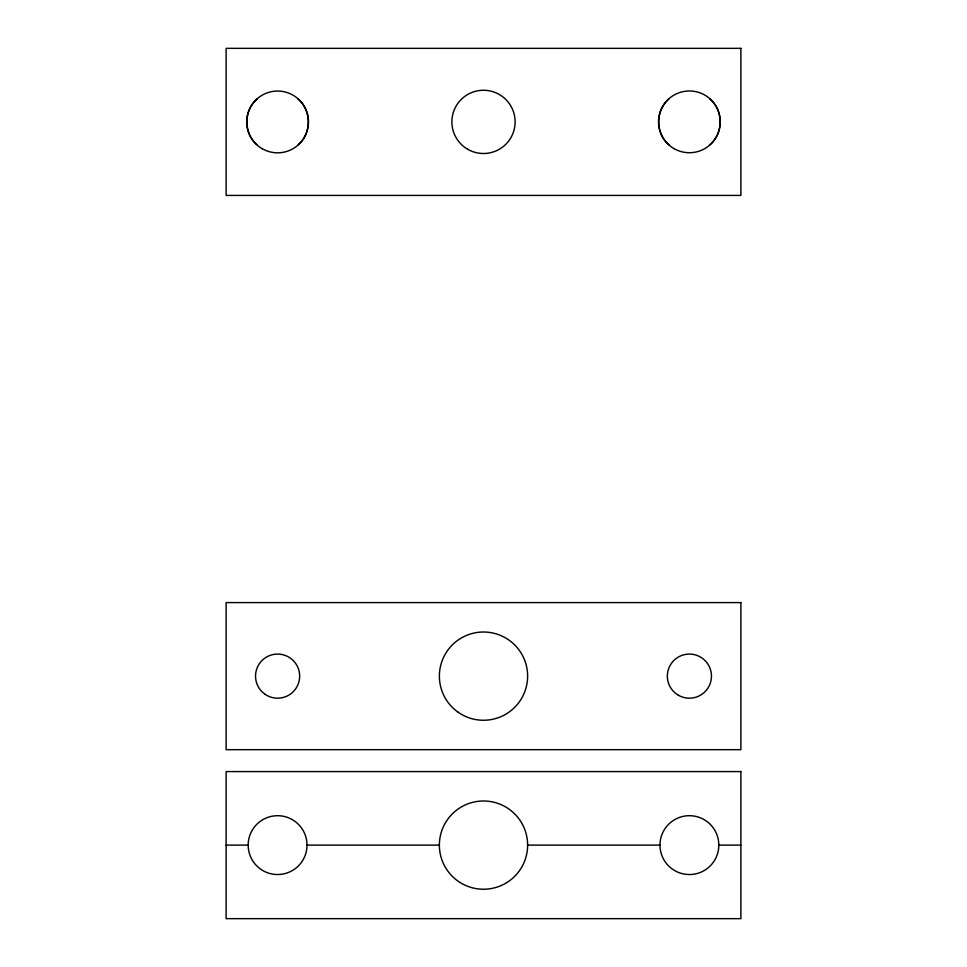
<?xml version="1.0" encoding="UTF-8"?>
<svg xmlns="http://www.w3.org/2000/svg" width="967" height="967" viewBox="0 0 967 967"><rect width="100%" height="100%" fill="white"/><g stroke="black" fill="none" stroke-linecap="round" stroke-linejoin="round"><path stroke-width="1.45" d="M257.077 99.093C243.599 110.347 243.539 133.337 256.944 144.687M298.259 144.687C311.652 133.337 311.604 110.347 298.126 99.093M668.765 99.093C655.336 110.419 655.396 133.422 668.862 144.687M709.947 144.687C723.413 133.422 723.461 110.419 710.044 99.093M226.121 845.11L248.181 845.11M307.01 845.11A29.409 29.409 0 0 1 262.891 870.59A29.409 29.409 0 0 1 262.891 819.641A29.409 29.409 0 0 1 307.01 845.11L439.381 845.11M527.619 845.11A44.119 44.119 0 0 0 461.44 806.901A44.119 44.119 0 0 0 461.44 883.33A44.119 44.119 0 0 0 527.619 845.11L659.99 845.11M718.819 845.11A29.409 29.409 0 0 0 674.688 819.641A29.409 29.409 0 0 0 674.688 870.59A29.409 29.409 0 0 0 718.819 845.11L740.879 845.11M740.879 48.35L226.121 48.35L226.121 195.419L740.879 195.419L740.879 48.35M740.879 602.598L226.121 602.598L226.121 749.679L740.879 749.679L740.879 602.598M740.879 771.581L226.121 771.581L226.121 918.65L740.879 918.65L740.879 771.581M265.018 694.258A22.06 22.06 0 0 0 299.589 677.976A22.06 22.06 0 0 0 268.197 656.182A22.06 22.06 0 0 0 265.018 694.258M678.375 695.237A22.06 22.06 0 0 0 711.458 676.138A22.06 22.06 0 0 0 678.375 657.028A22.06 22.06 0 0 0 678.375 695.237M457.826 712.014A44.119 44.119 0 0 0 527.414 680.43A44.119 44.119 0 0 0 465.26 635.96A44.119 44.119 0 0 0 457.826 712.014M262.154 148.688A30.884 30.884 0 0 0 308.485 121.939A30.884 30.884 0 0 0 262.154 95.189A30.884 30.884 0 0 0 262.154 148.688M673.963 148.592A30.884 30.884 0 0 0 720.282 121.842A30.884 30.884 0 0 0 673.963 95.104A30.884 30.884 0 0 0 673.963 148.592M467.69 149.269A31.621 31.621 0 0 0 515.121 121.89A31.621 31.621 0 0 0 467.69 94.5A31.621 31.621 0 0 0 467.69 149.269"/></g></svg>
